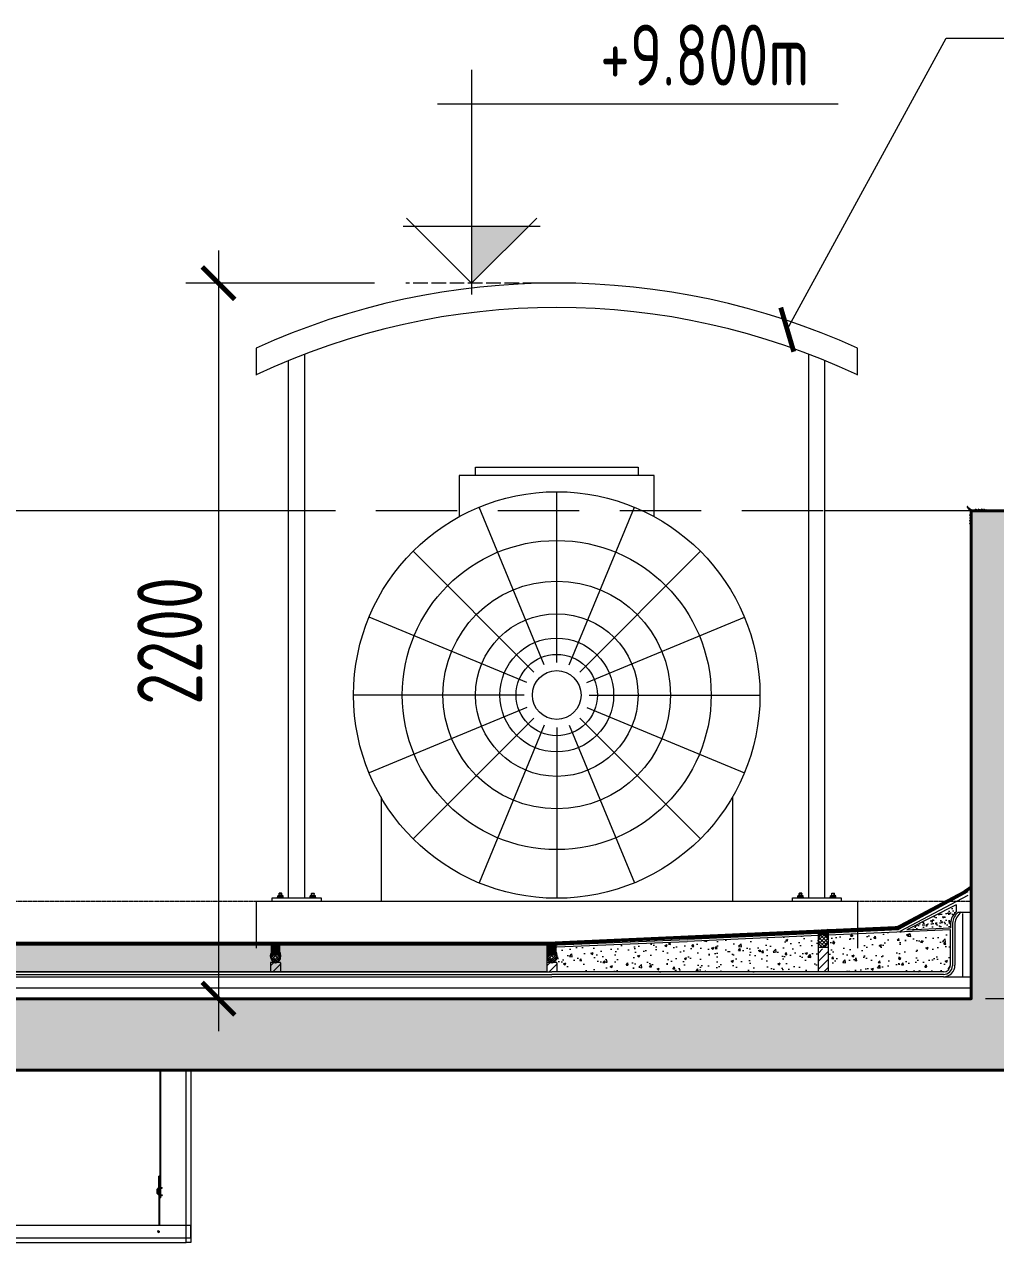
# Model space of a CAD drawing. Header units: millimetres. Extents: x -6181 to 191287, y -8583 to 23546.
# Drawn here: x 22628 to 25615, y 6850 to 10595 of the extents above; entities that cross this region are included whole.
import ezdxf

# ---------------------------------------------------------------- set-up
doc = ezdxf.new("R2010")
doc.units = ezdxf.units.MM
doc.header["$MEASUREMENT"] = 0
for name, pattern in [('1735-DT-5BR-SEC_AA$0$DASHED', [0.75, 0.5, -0.25]), ('1735-DT-5BR-SEC_AA$0$HIDDEN', [0.375, 0.25, -0.125]), ('ACAD_ISO02W100', [15, 12, -3]), ('DASHED', [0.75, 0.5, -0.25])]:
    doc.linetypes.add(name, pattern=pattern)
doc.layers.add('00--ORIGIN POINT', color=200, linetype='Continuous', lineweight=20, plot=False)
doc.layers.add('1735-DT-5BR-SEC_AA$0$00--ORIGIN', color=6, linetype='Continuous', lineweight=0, plot=False)
for name, color, linetype, lineweight in [('05--LEADER', 11, 'Continuous', 20), ('07--DIM-2', 2, 'Continuous', 25), ('1735-DT-5BR-SEC_AA$0$06--LINE-0', 8, 'Continuous', 13), ('1735-DT-5BR-SEC_AA$0$06--LINE-1', 9, 'Continuous', 18), ('1735-DT-5BR-SEC_AA$0$E--CONCRETE-4', 4, 'Continuous', 40), ('1735-DT-5BR-SEC_AA$0$E--CONCRETE-Beams', 1, '1735-DT-5BR-SEC_AA$0$HIDDEN', 0), ('1735-DT-5BR-SEC_AA$0$E--CONCRETE-SHADE', 253, 'Continuous', 25), ('1735-DT-5BR-SEC_AA$0$G--STELWRK-0', 8, 'Continuous', 13), ('1735-DT-5BR-SEC_AA$0$G--STELWRK-1', 9, 'Continuous', 18), ('1735-DT-5BR-SEC_AA$0$J--WATERPROOFING-1', 1, 'Continuous', 18), ('1735-DT-5BR-SEC_AA$0$J--WATERPROOFING-2', 2, 'Continuous', 25), ('1735-DT-5BR-SEC_AA$0$J--WATERPROOFING-3', 3, 'Continuous', 35), ('1735-DT-5BR-SEC_AA$0$K--CEILING FIXTURES', 251, 'Continuous', 9), ('1735-DT-5BR-SEC_AA$0$K--CEILING-1', 1, 'Continuous', 20), ('1735-DT-5BR-SEC_AA$0$M--PLASTER-0', 8, 'Continuous', 13), ('1735-DT-5BR-SEC_AA$0$P--INSULATION', 8, 'Continuous', 13), ('1735-DT-5BR-SEC_AA$0$W--ELV-1', 250, '1735-DT-5BR-SEC_AA$0$DASHED', 9), ('1735-DT-5BR-SEC_AA$0$X--MEP Services', 251, 'Continuous', 9), ('W--ELEV-2', 7, 'Continuous', 20), ('W--ELV-1', 250, 'DASHED', 9)]:
    doc.layers.add(name, color=color, linetype=linetype, lineweight=lineweight)
doc.layers.add('1735-DT-5BR-SEC_AA$0$00--Combo Roof', color=251, linetype='Continuous')
doc.styles.add('ISO', font='isocp2.shx', dxfattribs={"width": 0.8})
doc.linetypes.add('1735-DT-5BR-SEC_AA$0$BATTING', pattern='A,0.00254,-2.54,[134,ltypeshp.shx,S=2.54,R=0,X=-2.54,Y=0],-5.08,[134,ltypeshp.shx,S=2.54,R=180,X=2.54,Y=0],-2.54', length=10.16254)
doc.dimstyles.new('1-100_AR', dxfattribs={"dimtxt": 200, "dimasz": 100, "dimexe": 100, "dimexo": 100, "dimgap": 0, "dimtad": 0, "dimdec": 0, "dimzin": 12, "dimdsep": 46, "dimtxsty": 'ISO', "dimblk": 'ARCHTICK', "dimcen": 100, "dimdle": 100, "dimclrd": 8, "dimclre": 9, "dimclrt": 2, "dimadec": 0, "dimazin": 0, "dimtfac": 1, "dimtdec": 0, "dimtmove": 0, "dimatfit": 2, "dimldrblk": 'ARCHTICK', "dimfxl": 1, "dimtvp": 0.75, "dimtolj": 1, "dimtzin": 12, "dimlwd": 9, "dimlwe": 9, "dimarcsym": 0})

# ---------------------------------------------------------------- blocks, each defined once
blk = doc.blocks.new('*U197')
at = {"layer": '1735-DT-5BR-SEC_AA$0$06--LINE-1'}
h = blk.add_hatch(dxfattribs=at)
h.set_pattern_fill('AR-SAND', color=256, scale=10, style=0)
h.set_pattern_definition([(37.5, (-75741.97, -20582.6), (-0.6299336, 19.2682377), [0, -15.2, 0, -17, 0, -16.25]), (7.5, (-75741.97, -20582.6), (17.697767, 28.22146), [0, -8.2, 0, -13.7, 0, -5.25]), (327.5, (-75754.27, -20582.6), (31.1414186, 0.0565905), [0, -5, 0, -18, 0, -23.5]), (317.5, (-75754.27, -20582.6), (30.061266, 8.776756), [0, -2.5, 0, -11.8, 0, -13.5])])
edge = h.paths.add_edge_path()
edge.add_line((-39648.2, 10584.7), (-39648.2, 10567.5))
edge.add_arc((-39610.9, 10527), 55.1, 132.6639, 174.5433)
edge.add_line((-39665.7, 10532.3), (-39665.7, 10518.1))
edge.add_line((-39665.7, 10518.1), (-39800.4, 10512.1))
edge.add_line((-39800.4, 10512.1), (-39648.2, 10584.7))
h = blk.add_hatch(dxfattribs=at)
h.set_pattern_fill('AR-CONC', color=256, scale=10, style=0)
h.set_pattern_definition([(50, (-75741.97, -20529.97), (71.72602, -6.27521), [7.5, -82.5]), (355, (-75741.97, -20529.97), (-13.87513, 75.21921), [6, -66]), (100.45144, (-75735.99, -20530.496), (57.85088, 68.944), [6.37402, -70.11421]), (46.1842, (-75741.97, -20509.97), (106.72413, -16.55193), [11.25, -123.75]), (96.63564, (-75733.08, -20511.35), (93.4662, 97.41186), [9.56103, -105.17138]), (351.18416, (-75741.97, -20509.97), (93.4662, 97.41186), [9, -99]), (21, (-75731.97, -20514.97), (59.690705, -40.26189), [7.5, -82.5]), (326, (-75731.97, -20514.97), (24.33153, 72.515), [6, -66]), (71.45144, (-75726.995, -20518.33), (84.02224, 32.25312), [6.37402, -70.11421]), (37.5, (-75741.97, -20529.973), (1.215986, 33.289385), [0, -65.2, 0, -67, 0, -66.25]), (7.5, (-75741.97, -20529.973), (26.306954, 39.44117), [0, -38.2, 0, -63.7, 0, -25.25]), (327.5, (-75764.27, -20529.973), (53.382244, -2.255487), [0, -25, 0, -78, 0, -103.5]), (317.5, (-75774.27, -20529.973), (58.318617, 10.0105), [0, -32.5, 0, -51.8, 0, -73.5])])
edge = h.paths.add_edge_path()
edge.add_line((-40042.2, 10382.2), (-40042.2, 10496.1))
edge.add_line((-40042.2, 10496.1), (-39667.2, 10513.1))
edge.add_line((-39667.2, 10513.1), (-39667.2, 10402.2))
edge.add_arc((-39687.4, 10402.4), 20.2, 270.6255, 359.3745, ccw=False)
edge.add_line((-39687.2, 10382.2), (-40042.2, 10382.2))
h.paths.add_polyline_path([(-40726.3, 10465.3), (-40476, 10475.9), (-40476, 10382.2), (-40726.3, 10382.2)])
h.paths.add_polyline_path([(-40476, 10382.2), (-40476, 10476.6), (-40072.2, 10494.8), (-40072.2, 10382.2)])
h.paths.add_polyline_path([(-40876.9, 10382.2), (-40876.9, 10458.5), (-40727.8, 10463.9), (-40727.8, 10382.2)])
h = blk.add_hatch(dxfattribs=at)
h.set_pattern_fill('AR-CONC', color=256, scale=10, style=0)
h.set_pattern_definition([(50, (-4692.26, -89.98), (71.72602, -6.27521), [7.5, -82.5]), (355, (-4692.26, -89.98), (-13.87513, 75.21921), [6, -66]), (100.45144, (-4686.28, -90.5), (57.85088, 68.944), [6.37402, -70.11421]), (46.1842, (-4692.26, -69.98), (106.72413, -16.55193), [11.25, -123.75]), (96.63564, (-4683.37, -71.36), (93.4662, 97.41186), [9.56103, -105.17138]), (351.18416, (-4692.26, -69.98), (93.4662, 97.41186), [9, -99]), (21, (-4682.26, -74.98), (59.690705, -40.26189), [7.5, -82.5]), (326, (-4682.26, -74.98), (24.33153, 72.515), [6, -66]), (71.45144, (-4677.285, -78.33), (84.02224, 32.25312), [6.37402, -70.11421]), (37.5, (-4692.26, -89.977), (1.215986, 33.289385), [0, -65.2, 0, -67, 0, -66.25]), (7.5, (-4692.26, -89.977), (26.306954, 39.44117), [0, -38.2, 0, -63.7, 0, -25.25]), (327.5, (-4714.56, -89.977), (53.382244, -2.255487), [0, -25, 0, -78, 0, -103.5]), (317.5, (-4724.56, -89.977), (58.318617, 10.0105), [0, -32.5, 0, -51.8, 0, -73.5])])
h.paths.add_polyline_path([(-45630.6, 10465.1), (-40906.9, 10465.1), (-40906.9, 10382.2), (-45630.6, 10382.2)])
at = {"layer": '1735-DT-5BR-SEC_AA$0$J--WATERPROOFING-2', "lineweight": 9}
h = blk.add_hatch(dxfattribs=at)
h.set_pattern_fill('ANSI37', color=256, scale=65, style=0)
h.set_pattern_definition([(45, (-166022.7865, 57182.454), (-5.7452426, 5.7452426), []), (135, (-166022.7865, 57182.454), (-5.7452426, -5.7452426), [])])
edge = h.paths.add_edge_path()
edge.add_ellipse((-40057.4, 10478.4), major_axis=(0, -19.9), ratio=0.75188, start_angle=-87.7649, end_angle=-7.0305, ccw=False)
edge.add_line((-40072.4, 10477.6), (-40072.4, 10479.1))
edge.add_ellipse((-40057.4, 10478.4), major_axis=(0, -19.9), ratio=0.75188, start_angle=7.0305, end_angle=267.7649, ccw=False)
edge.add_line((-40055.6, 10458.6), (-40059.3, 10458.6))
at = {"layer": '1735-DT-5BR-SEC_AA$0$J--WATERPROOFING-2'}
h = blk.add_hatch(color=252, dxfattribs=at)
edge = h.paths.add_edge_path()
edge.add_arc((-40060.6, 10578.4), 67.6, 260.1236, 285.7917)
edge.add_line((-40042.2, 10513.3), (-40042.2, 10478.3))
edge.add_line((-40042.2, 10478.3), (-40042.4, 10478.4))
edge.add_ellipse((-40057.4, 10478.4), major_axis=(0, -19.9), ratio=0.75188, start_angle=90, end_angle=260.3691)
edge.add_line((-40072.2, 10481.7), (-40072.2, 10511.8))
h = blk.add_hatch(color=252, dxfattribs=at)
edge = h.paths.add_edge_path()
edge.add_ellipse((-41741.9, 10431.3), major_axis=(0, -19.9), ratio=0.75188, start_angle=94.7878, end_angle=270, ccw=False)
edge.add_line((-41726.9, 10433), (-41726.9, 10465.1))
edge.add_arc((-41741.9, 10589.1), 124.9, 263.0944, 276.8706, ccw=False)
edge.add_line((-41756.9, 10465.1), (-41756.9, 10431.3))
edge.add_line((-41756.9, 10431.3), (-41756.9, 10431.3))
at = {"layer": '1735-DT-5BR-SEC_AA$0$J--WATERPROOFING-2', "lineweight": 9}
h = blk.add_hatch(dxfattribs=at)
h.set_pattern_fill('ANSI37', color=256, scale=65, style=0)
h.set_pattern_definition([(45, (-166038.302, 57135.414), (-5.7452426, 5.7452426), []), (135, (-166038.302, 57135.414), (-5.7452426, -5.7452426), [])])
edge = h.paths.add_edge_path()
edge.add_ellipse((-41741.9, 10431.3), major_axis=(0, -19.9), ratio=0.75188, start_angle=367.0305, end_angle=447.7649)
edge.add_line((-41726.9, 10430.5), (-41726.9, 10432.1))
edge.add_ellipse((-41741.9, 10431.3), major_axis=(0, -19.9), ratio=0.75188, start_angle=92.2351, end_angle=352.9695)
edge.add_line((-41743.7, 10411.5), (-41740, 10411.5))
at = {"layer": '1735-DT-5BR-SEC_AA$0$J--WATERPROOFING-2'}
h = blk.add_hatch(color=252, dxfattribs=at)
edge = h.paths.add_edge_path()
edge.add_ellipse((-40891.9, 10431.3), major_axis=(0, -19.9), ratio=0.75188, start_angle=94.7878, end_angle=270, ccw=False)
edge.add_line((-40876.9, 10433), (-40876.9, 10465.1))
edge.add_arc((-40891.9, 10589.1), 124.9, 263.0944, 276.8706, ccw=False)
edge.add_line((-40906.9, 10465.1), (-40906.9, 10431.3))
edge.add_line((-40906.9, 10431.3), (-40906.9, 10431.3))
at = {"layer": '1735-DT-5BR-SEC_AA$0$J--WATERPROOFING-2', "lineweight": 9}
h = blk.add_hatch(dxfattribs=at)
h.set_pattern_fill('ANSI37', color=256, scale=65, style=0)
h.set_pattern_definition([(45, (-165188.302, 57135.414), (-5.7452426, 5.7452426), []), (135, (-165188.302, 57135.414), (-5.7452426, -5.7452426), [])])
edge = h.paths.add_edge_path()
edge.add_ellipse((-40891.9, 10431.3), major_axis=(0, -19.9), ratio=0.75188, start_angle=367.0305, end_angle=447.7649)
edge.add_line((-40876.9, 10430.5), (-40876.9, 10432.1))
edge.add_ellipse((-40891.9, 10431.3), major_axis=(0, -19.9), ratio=0.75188, start_angle=92.2351, end_angle=352.9695)
edge.add_line((-40893.7, 10411.5), (-40890, 10411.5))
at = {"layer": '1735-DT-5BR-SEC_AA$0$J--WATERPROOFING-2', "lineweight": 13}
h = blk.add_hatch(dxfattribs=at)
h.set_pattern_fill('ANSI31', color=256, scale=140, style=0)
h.set_pattern_definition([(45, (-41431.51, 13406.052), (-12.37437, 12.37437), [])])
h.paths.add_polyline_path([(-40072.2, 10452.9), (-40042.2, 10452.9), (-40042.2, 10382.2), (-40072.2, 10382.2)])
at = {"layer": '1735-DT-5BR-SEC_AA$0$00--ORIGIN'}
for points in [[(-39601.9, 10300), (-39601.9, 10647.2)], [(-39601.9, 10300), (-45630.6, 10300), (-45630.6, 10485.3)]]:
    blk.add_lwpolyline(points, dxfattribs=at)
at = {"layer": '1735-DT-5BR-SEC_AA$0$J--WATERPROOFING-1', "color": 8}
for p, q in [((-39612.2, 10628.7), (-39826.1, 10512.4)), ((-39612.2, 10617.4), (-39821.6, 10506.1)), ((-39648.2, 10588.1), (-39800.4, 10512.1)), ((-39648.2, 10588.1), (-39648.2, 10567.5)), ((-39642.2, 10565.8), (-39601.9, 10565.8)), ((-39665.7, 10532.3), (-39665.7, 10518.1)), ((-39659.7, 10532.1), (-39659.7, 10401.3)), ((-39652.2, 10531.9), (-39652.2, 10402.8)), ((-40476, 10483.1), (-40072.2, 10501.3)), ((-40476, 10476.6), (-40072.2, 10494.8)), ((-40072.2, 10382.2), (-40072.2, 10511.8)), ((-40042.2, 10513.3), (-40042.2, 10382.2)), ((-40042.2, 10496.1), (-39667.2, 10513.1)), ((-40042.2, 10502.6), (-39826.1, 10512.4)), ((-39800.4, 10512.1), (-39665.7, 10518.1)), ((-39667.2, 10513.1), (-39667.2, 10402.2)), ((-40876.9, 10458.9), (-40475.8, 10475.9)), ((-40874.8, 10465.5), (-40476, 10482.4)), ((-40726.3, 10471.8), (-40475.8, 10482.4)), ((-40072.2, 10458.4), (-40042.2, 10458.4)), ((-45630.6, 10382.2), (-40891.9, 10382.2)), ((-45630.6, 10374.7), (-40891.9, 10374.7)), ((-41756.9, 10411.4), (-41756.9, 10382.2)), ((-41726.9, 10411.4), (-41756.9, 10411.4)), ((-41726.9, 10410.4), (-41726.9, 10382.2)), ((-40906.9, 10411.4), (-40906.9, 10382.2)), ((-40876.9, 10411.4), (-40906.9, 10411.4)), ((-40476, 10382.2), (-40891.9, 10382.2)), ((-40476, 10374.7), (-40891.9, 10374.7)), ((-40876.9, 10410.4), (-40876.9, 10382.2)), ((-39687.2, 10382.2), (-40476, 10382.2)), ((-39687.1, 10374.7), (-40476, 10374.7)), ((-40042.2, 10382.2), (-40072.2, 10382.2)), ((-45630.6, 10367.2), (-40891.9, 10367.2)), ((-40476, 10367.2), (-40891.9, 10367.2)), ((-39687.1, 10367.2), (-40476, 10367.2)), ((-39687.1, 10367.2), (-39601.9, 10367.2))]:
    blk.add_line(p, q, dxfattribs=at)
blk.add_lwpolyline([(-45630.6, 10465.1), (-40906.9, 10465.1), (-40906.9, 10382.2), (-45630.6, 10382.2)], dxfattribs=at)
blk.add_lwpolyline([(-45630.6, 10465.1), (-40906.9, 10465.1), (-40906.9, 10382.2), (-45630.6, 10382.2)], close=True, dxfattribs=at)
for centre, radius, start, end in [((-39610.8, 10527), 55.2, 132.6922, 174.2629), ((-39608.5, 10526.9), 51.5, 130.8981, 174.1344), ((-39603.3, 10526.6), 49.2, 127.2367, 173.8544), ((-40060.6, 10578.4), 67.6, 260.1236, 285.7917), ((-41742.2, 10576.3), 112.1, 262.4789, 278.9045), ((-40892.2, 10576.3), 112.1, 262.4789, 278.9045), ((-39687.4, 10402.4), 20.2, 270.6255, 359.3745), ((-39687.4, 10402.4), 35.2, 270.629, 0.6299), ((-39687.4, 10402.4), 27.7, 270.6275, 357.7239)]:
    blk.add_arc(centre, radius, start, end, dxfattribs=at)
blk.add_ellipse((-40057.4, 10478.4), major_axis=(0, -19.9), ratio=0.75188, start_param=-1.570796, end_param=4.712389, dxfattribs=at)
at = {"layer": '1735-DT-5BR-SEC_AA$0$J--WATERPROOFING-2', "lineweight": 13}
for p, q in [((-41756.9, 10400.7), (-41726.9, 10430.7)), ((-41756.9, 10425.4), (-41726.9, 10410.4)), ((-40906.9, 10400.7), (-40876.9, 10430.7)), ((-40906.9, 10425.4), (-40876.9, 10410.4)), ((-41750.6, 10382.2), (-41726.9, 10405.9)), ((-40900.6, 10382.2), (-40876.9, 10405.9))]:
    blk.add_line(p, q, dxfattribs=at)
at = {"layer": '1735-DT-5BR-SEC_AA$0$J--WATERPROOFING-2', "extrusion": (0, 0, -1)}
for centre in [(-41741.9, 10431.3), (-40891.9, 10431.3)]:
    blk.add_ellipse(centre, major_axis=(0, -19.9), ratio=0.75188, start_param=-1.570796, end_param=4.712389, dxfattribs=at)
at = {"layer": '1735-DT-5BR-SEC_AA$0$J--WATERPROOFING-3', "color": 252, "const_width": 10.1}
for points in [[(-39601.1, 10643.4), (-39627.7, 10625.1), (-39828.9, 10518.2), (-40891.9, 10470.3)], [(-40891.9, 10470.3), (-45630.6, 10470.4)]]:
    blk.add_lwpolyline(points, dxfattribs=at)
at = {"layer": '1735-DT-5BR-SEC_AA$0$P--INSULATION', "linetype": '1735-DT-5BR-SEC_AA$0$BATTING', "ltscale": 0.05}
for p, q in [((-39627.4, 10367.2), (-39627.4, 10562.3)), ((-39604.2, 10331.8), (-45630.6, 10331.8))]:
    blk.add_line(p, q, dxfattribs=at)
blk = doc.blocks.new('*U224')
for points in [[(0, 2815), (3150, 2815)], [(15, 2815), (15, 2800), (3135, 2800), (3135, 2815)]]:
    blk.add_lwpolyline(points)
at = {"layer": '1735-DT-5BR-SEC_AA$0$K--CEILING FIXTURES'}
for p, q in [((93.1, 2969.6), (93.1, 3330)), ((95.1, 2968.1), (95.1, 3330)), ((1093.1, 2969.6), (1093.1, 3330)), ((1095.1, 2968.1), (1095.1, 3330)), ((2093.1, 2969.6), (2093.1, 3330)), ((2095.1, 2968.1), (2095.1, 3330)), ((3054.9, 2968.1), (3054.9, 3330)), ((3056.9, 2969.6), (3056.9, 3330)), ((97.1, 3004.5), (97.1, 2853.7)), ((97.1, 2970.5), (97.1, 3004.5)), ((97.1, 3004.5), (99.1, 3004.5)), ((99.1, 3004.5), (99.1, 2853.7)), ((99.1, 2968.5), (99.1, 3004.5)), ((1097.1, 3004.5), (1097.1, 2853.7)), ((1097.1, 2970.5), (1097.1, 3004.5)), ((1097.1, 3004.5), (1099.1, 3004.5)), ((1099.1, 3004.5), (1099.1, 2853.7)), ((1099.1, 2968.5), (1099.1, 3004.5)), ((2097.1, 3004.5), (2097.1, 2853.7)), ((2097.1, 2970.5), (2097.1, 3004.5)), ((2097.1, 3004.5), (2099.1, 3004.5)), ((2099.1, 3004.5), (2099.1, 2853.7)), ((2099.1, 2968.5), (2099.1, 3004.5)), ((3050.9, 3004.5), (3050.9, 2853.7)), ((3050.9, 2968.5), (3050.9, 3004.5)), ((3052.9, 3004.5), (3050.9, 3004.5)), ((3052.9, 3004.5), (3052.9, 2853.7)), ((3052.9, 2970.5), (3052.9, 3004.5)), ((93.1, 2969.6), (89.1, 2969.6)), ((89.1, 2967.6), (89.1, 2969.6)), ((92.5, 2967.6), (89.1, 2967.6)), ((92.5, 2967.6), (97.1, 2964)), ((93.1, 2969.6), (97.1, 2966.5)), ((93.1, 2947.8), (93.1, 2967.1)), ((95.1, 2969.6), (96.6, 2971.1)), ((102.1, 2962.6), (95.1, 2969.6)), ((95.1, 2949.4), (95.1, 2965.6)), ((104.1, 2963.5), (96.6, 2971.1)), ((97.1, 2947.3), (97.1, 2967.6)), ((99.1, 2949.3), (99.1, 2965.6)), ((99.1, 2965), (102.1, 2962.6)), ((99.1, 2962.4), (102.1, 2960.1)), ((102.1, 2962.6), (102.1, 2952.3)), ((104.1, 2951.5), (104.1, 2963.5)), ((1093.1, 2969.6), (1089.1, 2969.6)), ((1089.1, 2967.6), (1089.1, 2969.6)), ((1092.5, 2967.6), (1089.1, 2967.6)), ((1092.5, 2967.6), (1097.1, 2964)), ((1093.1, 2969.6), (1097.1, 2966.5)), ((1093.1, 2947.8), (1093.1, 2967.1)), ((1095.1, 2969.6), (1096.6, 2971.1)), ((1102.1, 2962.6), (1095.1, 2969.6)), ((1095.1, 2949.4), (1095.1, 2965.6)), ((1104.1, 2963.5), (1096.6, 2971.1)), ((1097.1, 2947.3), (1097.1, 2967.6)), ((1099.1, 2949.3), (1099.1, 2965.6)), ((1099.1, 2965), (1102.1, 2962.6)), ((1099.1, 2962.4), (1102.1, 2960.1)), ((1102.1, 2962.6), (1102.1, 2952.3)), ((1104.1, 2951.5), (1104.1, 2963.5)), ((2093.1, 2969.6), (2089.1, 2969.6)), ((2089.1, 2967.6), (2089.1, 2969.6)), ((2092.5, 2967.6), (2089.1, 2967.6)), ((2092.5, 2967.6), (2097.1, 2964)), ((2093.1, 2969.6), (2097.1, 2966.5)), ((2093.1, 2947.8), (2093.1, 2967.1)), ((2095.1, 2969.6), (2096.6, 2971.1)), ((2102.1, 2962.6), (2095.1, 2969.6)), ((2095.1, 2949.4), (2095.1, 2965.6)), ((2104.1, 2963.5), (2096.6, 2971.1)), ((2097.1, 2947.3), (2097.1, 2967.6)), ((2099.1, 2949.3), (2099.1, 2965.6)), ((2099.1, 2965), (2102.1, 2962.6)), ((2099.1, 2962.4), (2102.1, 2960.1)), ((2102.1, 2962.6), (2102.1, 2952.3)), ((2104.1, 2951.5), (2104.1, 2963.5)), ((3045.9, 2963.5), (3053.4, 2971.1)), ((3045.9, 2951.5), (3045.9, 2963.5)), ((3047.9, 2962.6), (3054.9, 2969.6)), ((3050.9, 2965), (3047.9, 2962.6)), ((3047.9, 2962.6), (3047.9, 2952.3)), ((3050.9, 2962.4), (3047.9, 2960.1)), ((3050.9, 2949.3), (3050.9, 2965.6)), ((3056.9, 2969.6), (3052.9, 2966.5)), ((3057.5, 2967.6), (3052.9, 2964)), ((3052.9, 2947.3), (3052.9, 2967.6)), ((3054.9, 2969.6), (3053.4, 2971.1)), ((3054.9, 2949.4), (3054.9, 2965.6)), ((3056.9, 2969.6), (3060.9, 2969.6)), ((3056.9, 2947.8), (3056.9, 2967.1)), ((3057.5, 2967.6), (3060.9, 2967.6)), ((3060.9, 2967.6), (3060.9, 2969.6)), ((89.1, 2947.3), (89.1, 2945.3)), ((92.5, 2947.3), (89.1, 2947.3)), ((93.1, 2945.3), (89.1, 2945.3)), ((92.5, 2947.3), (97.1, 2951)), ((93.1, 2945.3), (97.1, 2948.4)), ((93.1, 2937.6), (93.1, 2945.3)), ((93.1, 2937.6), (95.1, 2937.6)), ((102.1, 2952.3), (95.1, 2945.3)), ((95.1, 2937.6), (95.1, 2946.9)), ((95.1, 2945.3), (96.6, 2943.9)), ((104.1, 2951.5), (96.6, 2943.9)), ((99.1, 2952.5), (102.1, 2954.8)), ((99.1, 2950), (102.1, 2952.3)), ((1089.1, 2947.3), (1089.1, 2945.3)), ((1092.5, 2947.3), (1089.1, 2947.3)), ((1093.1, 2945.3), (1089.1, 2945.3)), ((1092.5, 2947.3), (1097.1, 2951)), ((1093.1, 2945.3), (1097.1, 2948.4)), ((1093.1, 2937.6), (1093.1, 2945.3)), ((1093.1, 2937.6), (1095.1, 2937.6)), ((1102.1, 2952.3), (1095.1, 2945.3)), ((1095.1, 2937.6), (1095.1, 2946.9)), ((1095.1, 2945.3), (1096.6, 2943.9)), ((1104.1, 2951.5), (1096.6, 2943.9)), ((1099.1, 2952.5), (1102.1, 2954.8)), ((1099.1, 2950), (1102.1, 2952.3)), ((2089.1, 2947.3), (2089.1, 2945.3)), ((2092.5, 2947.3), (2089.1, 2947.3)), ((2093.1, 2945.3), (2089.1, 2945.3)), ((2092.5, 2947.3), (2097.1, 2951)), ((2093.1, 2945.3), (2097.1, 2948.4)), ((2093.1, 2937.6), (2093.1, 2945.3)), ((2093.1, 2937.6), (2095.1, 2937.6)), ((2102.1, 2952.3), (2095.1, 2945.3)), ((2095.1, 2937.6), (2095.1, 2946.9)), ((2095.1, 2945.3), (2096.6, 2943.9)), ((2104.1, 2951.5), (2096.6, 2943.9)), ((2099.1, 2952.5), (2102.1, 2954.8)), ((2099.1, 2950), (2102.1, 2952.3)), ((3045.9, 2951.5), (3053.4, 2943.9)), ((3050.9, 2952.5), (3047.9, 2954.8)), ((3047.9, 2952.3), (3054.9, 2945.3)), ((3050.9, 2950), (3047.9, 2952.3)), ((3057.5, 2947.3), (3052.9, 2951)), ((3056.9, 2945.3), (3052.9, 2948.4)), ((3054.9, 2945.3), (3053.4, 2943.9)), ((3054.9, 2937.6), (3054.9, 2946.9)), ((3056.9, 2937.6), (3054.9, 2937.6)), ((3056.9, 2945.3), (3060.9, 2945.3)), ((3056.9, 2937.6), (3056.9, 2945.3)), ((3057.5, 2947.3), (3060.9, 2947.3)), ((3060.9, 2947.3), (3060.9, 2945.3)), ((0, 2853.7), (3150, 2853.7)), ((0, 2815), (0, 2853.7)), ((3150, 2815), (3150, 2853.7)), ((100.2, 2833.9), (100.2, 2836.4)), ((100.2, 2836.4), (102.2, 2836.4)), ((102.2, 2833.8), (102.2, 2836.4)), ((1100.2, 2833.9), (1100.2, 2836.4)), ((1100.2, 2836.4), (1102.2, 2836.4)), ((1102.2, 2833.8), (1102.2, 2836.4)), ((2100.2, 2833.9), (2100.2, 2836.4)), ((2100.2, 2836.4), (2102.2, 2836.4)), ((2102.2, 2833.8), (2102.2, 2836.4)), ((3047.8, 2833.8), (3047.8, 2836.4)), ((3049.8, 2836.4), (3047.8, 2836.4)), ((3049.8, 2833.9), (3049.8, 2836.4))]:
    blk.add_line(p, q, dxfattribs=at)
for centre, radius, start, end in [((98.1, 2833.8), 1, 3.1794, 183.1794), ((98.1, 2833.7), 1, 8.8537, 194.9323), ((98.1, 2833.8), 1, 180, 191.1302), ((99.7, 2833.9), 2.54, 191.893, 3.273), ((99.7, 2833.9), 0.541, 191.893, 3.273), ((1098.1, 2833.8), 1, 3.1794, 183.1794), ((1098.1, 2833.7), 1, 8.8537, 194.9323), ((1098.1, 2833.8), 1, 180, 191.1302), ((1099.7, 2833.9), 2.54, 191.893, 3.273), ((1099.7, 2833.9), 0.541, 191.893, 3.273), ((2098.1, 2833.8), 1, 3.1794, 183.1794), ((2098.1, 2833.7), 1, 8.8537, 194.9323), ((2098.1, 2833.8), 1, 180, 191.1302), ((2099.7, 2833.9), 2.54, 191.893, 3.273), ((2099.7, 2833.9), 0.541, 191.893, 3.273), ((3050.3, 2833.9), 2.54, 176.727, 348.107), ((3050.3, 2833.9), 0.541, 176.727, 348.107), ((3051.9, 2833.8), 1, 356.8206, 176.8206), ((3051.9, 2833.7), 1, 345.0677, 171.1463), ((3051.9, 2833.8), 1, 348.8698, 0)]:
    blk.add_arc(centre, radius, start, end, dxfattribs=at)
blk = doc.blocks.new('1735-DT-5BR-SEC_AA$0$A$C2B77215A')
at = {"layer": '1735-DT-5BR-SEC_AA$0$X--MEP Services', "color": 252}
for p, q in [((-181.4, 82.7, -184.4), (-181.4, 607.7, -193.5)), ((-219.6, 75.1, -184.4), (-420.5, 560.1, -193.5)), ((-143.1, 75.1, -184.4), (57.8, 560.1, -193.5)), ((-252.1, 53.4, -184.4), (-623.3, 424.6, -193.5)), ((-110.6, 53.4, -184.4), (260.6, 424.6, -193.5)), ((-273.8, 21, -184.4), (-758.8, 221.9, -193.5)), ((-89, 21, -184.4), (396.1, 221.9, -193.5)), ((-281.4, -17.3, -184.4), (-806.4, -17.3, -193.5)), ((-81.4, -17.3, -184.4), (443.6, -17.3, -193.5)), ((-273.8, -55.6, -184.4), (-758.8, -256.5, -193.5)), ((-89, -55.6, -184.4), (396.1, -256.5, -193.5)), ((-252.1, -88, -184.4), (-623.3, -459.2, -193.5)), ((-219.6, -109.7, -184.4), (-420.5, -594.7, -193.5)), ((-143.1, -109.7, -184.4), (57.8, -594.7, -193.5)), ((-110.6, -88, -184.4), (260.6, -459.2, -193.5)), ((-181.4, -117.3, -184.4), (-181.4, -642.3, -193.5))]:
    blk.add_line(p, q, dxfattribs=at)
at = {"layer": '1735-DT-5BR-SEC_AA$0$X--MEP Services'}
for p, q in [((-721.6, -331.6, -193.5), (-721.6, -650.8, -193.5)), ((358.8, -331.6, -193.5), (358.8, -650.8, -193.5))]:
    blk.add_line(p, q, dxfattribs=at)
at = {"layer": '1735-DT-5BR-SEC_AA$0$X--MEP Services', "color": 9}
for p, q in [((-1106.4, -650.8), (-1106.4, -795.6)), ((-1106.4, -650.8, -2805.5), (743.6, -650.8)), ((743.6, -650.8, 0), (743.6, -795.6, 0))]:
    blk.add_line(p, q, dxfattribs=at)
at = {"layer": '1735-DT-5BR-SEC_AA$0$X--MEP Services', "elevation": -193.5}
for points in [[(-431.4, 657.7), (-431.4, 682.7), (68.6, 682.7), (68.6, 657.7)], [(118.6, 531), (118.6, 657.7), (-481.4, 657.7), (-481.4, 531)]]:
    blk.add_lwpolyline(points, dxfattribs=at)
at = {"layer": '1735-DT-5BR-SEC_AA$0$X--MEP Services'}
for radius in [625, 75]:
    blk.add_circle((-181.4, -17.3, -193.5), radius, dxfattribs=at)
at = {"layer": '1735-DT-5BR-SEC_AA$0$X--MEP Services', "color": 252}
for radius in [475, 350, 250, 175, 125]:
    blk.add_circle((-181.4, -17.3, -193.5), radius, dxfattribs=at)
blk = doc.blocks.new('1735-DT-5BR-SEC_AA$0$NAIL-5')
at = {"layer": '1735-DT-5BR-SEC_AA$0$06--LINE-0'}
for p, q in [((-33, 7), (0, 10)), ((-33, 7), (0, 4)), ((0, 14), (0, 0)), ((1, 14), (0, 14)), ((1, 0), (0, 0)), ((1, 14), (1, 0)), ((1, 13), (1, 1)), ((6, 7), (6, 6)), ((7, 7), (6, 7)), ((7, 6), (6, 6))]:
    blk.add_line(p, q, dxfattribs=at)
for start_param, end_param in [(0.889782, 2.322474), (-0.751678, 0.681014)]:
    blk.add_ellipse((1, 7), major_axis=(4.1, -4.1), ratio=1, start_param=start_param, end_param=end_param, dxfattribs=at)
blk = doc.blocks.new('1735-DT-5BR-SEC_AA$0$Plaster Support L')
for p, q in [((3.2, 59.8), (3.2, 72.4)), ((7.4, 50.1), (3.5, 58.5)), ((7.4, 38.6), (3.2, 47.6)), ((7.4, 27.2), (3.2, 36.2)), ((7.4, 15.8), (3.2, 24.8)), ((3.2, 1.4), (3.2, 13.3)), ((3.2, 1.5), (15.4, -14.5)), ((-59.8, -3.2), (-72.4, -3.2)), ((-50.1, -7.4), (-58.5, -3.5)), ((-38.6, -7.4), (-47.6, -3.2)), ((-27.2, -7.4), (-36.2, -3.2)), ((-15.8, -7.4), (-24.8, -3.2)), ((-1.4, -3.2), (-13.3, -3.2)), ((14.5, -15.3), (-1.4, -3.2))]:
    blk.add_line(p, q)
at = {"const_width": 1.2}
for points in [[(3.2, 59.1), (7.4, 61.5)], [(3.2, 47.6), (7.4, 50.1)], [(3.2, 36.2), (7.4, 38.6)], [(3.2, 24.8), (7.4, 27.2)], [(3.2, 13.3), (7.4, 15.8)], [(-59.1, -3.2), (-61.5, -7.4)], [(-47.6, -3.2), (-50.1, -7.4)], [(-36.2, -3.2), (-38.6, -7.4)], [(-24.8, -3.2), (-27.2, -7.4)], [(-13.3, -3.2), (-15.8, -7.4)]]:
    blk.add_lwpolyline(points, dxfattribs=at)
for centre, radius, start, end in [((6.2, 59.8), 3, 180, 205.1281), ((-59.8, -6.2), 3, 64.8719, 90), ((15.8, -15.8), 1.35, 159.8413, 104.5715)]:
    blk.add_arc(centre, radius, start, end)
at = {"yscale": 0.0999999999985448}
for p, xscale, zscale, rotation in [((3.4, 68.7), -0.0999999999985448, 0.1, 179.9999999958311), ((4.3, 47.4), -0.0999999999985448, 0.1, 179.9999999958311), ((-68.7, -3.4), 0.0999999999985448, 0.0999999999985448, 270.0000000020843), ((-47.4, -4.3), 0.0999999999985448, 0.0999999999985448, 270.0000000020843)]:
    blk.add_blockref('1735-DT-5BR-SEC_AA$0$NAIL-5', p, dxfattribs=dict(at, xscale=xscale, zscale=zscale, rotation=rotation))
blk = doc.blocks.new('*U198')
at = {"ltscale": 0.002, "xscale": -0.7499999999999999, "yscale": 0.75, "zscale": 0.75, "rotation": 1.244886593809724e-06}
blk.add_blockref('1735-DT-5BR-SEC_AA$0$Plaster Support L', (0, 0), dxfattribs=at)
blk = doc.blocks.new('1735-DT-5BR-SEC_AA')
at = {"layer": '1735-DT-5BR-SEC_AA$0$E--CONCRETE-SHADE'}
h = blk.add_hatch(color=256, dxfattribs=at)
h.dxf.hatch_style = 1
h.paths.add_polyline_path([(28390.2, 7900), (28390.2, 7700), (27390.2, 7700), (27390.2, 7380), (27140.2, 7380), (14290.3, 7380), (14040.3, 7380), (14040.3, 9100), (14190.3, 9100), (14190.3, 7600), (25540.2, 7600), (25540.2, 9100), (25690.2, 9100), (25690.2, 7600), (27140.2, 7600), (27140.2, 7900)])
at = {"layer": '1735-DT-5BR-SEC_AA$0$06--LINE-0'}
for p, q in [((23440.2, 9099.3), (14240.3, 9099.3)), ((25540.2, 9099.3), (25090.2, 9099.3))]:
    blk.add_line(p, q, dxfattribs=at)
at = {"layer": '1735-DT-5BR-SEC_AA$0$E--CONCRETE-4'}
blk.add_lwpolyline([(28390.2, 7900), (28390.2, 7700), (27390.2, 7700), (27390.2, 7380), (27140.2, 7380), (14290.3, 7380), (14040.3, 7380), (14040.3, 9100), (14190.3, 9100), (14190.3, 7600), (25540.2, 7600), (25540.2, 9100), (25690.2, 9100), (25690.2, 7600), (27140.2, 7600), (27140.2, 7900), (28390.2, 7900)], dxfattribs=at)
at = {"layer": '1735-DT-5BR-SEC_AA$0$E--CONCRETE-Beams', "color": 8}
blk.add_line((20490.2, 7900), (23490.3, 7900), dxfattribs=at)
at = {"layer": '1735-DT-5BR-SEC_AA$0$E--CONCRETE-Beams'}
blk.add_lwpolyline([(25190.2, 7900), (25540.2, 7900), (25540.2, 7770.4)], dxfattribs=at)
at = {"layer": '1735-DT-5BR-SEC_AA$0$G--STELWRK-0'}
for p, q in [((23340.2, 9600), (23340.2, 9517.3)), ((25190.2, 9517.3), (25190.2, 9600)), ((23440.2, 7910, 8.7), (23440.2, 9561.6, 1434.3)), ((23490.2, 7910, 8.6), (23490.2, 9581.5, 1440.9)), ((25040.2, 7910, 8.6), (25040.2, 9581.5, 1440.9)), ((25090.2, 7910, 8.6), (25090.2, 9561.6, 1434.3)), ((23411.8, 7911.7, 0), (23406.6, 7911.7, 0)), ((23406.6, 7910, 0), (23406.6, 7911.7, 0)), ((23407.1, 7912.3, 0), (23407.1, 7916.5, 0)), ((23421.2, 7917, 0), (23409.1, 7917, 0)), ((23411.5, 7924.1, 0), (23410.9, 7923.4, 0)), ((23410.9, 7923.4, 0), (23419.5, 7923.4, 0)), ((23410.9, 7917, 0), (23410.9, 7923.4, 0)), ((23411.2, 7912.3, 0), (23411.2, 7916.5, 0)), ((23411.3, 7912.3, 0), (23411.3, 7916.5, 0)), ((23418.9, 7924.1, 0), (23411.5, 7924.1, 0)), ((23411.5, 7917, 0), (23411.5, 7924.1, 0)), ((23411.8, 7911.7, 0), (23423.8, 7911.7, 0)), ((23411.8, 7910, 0), (23411.8, 7911.7, 0)), ((23418.6, 7910, 0), (23418.6, 7911.7, 0)), ((23418.9, 7924.1, 0), (23419.5, 7923.4, 0)), ((23418.9, 7917, 0), (23418.9, 7924.1, 0)), ((23419.2, 7912.3, 0), (23419.2, 7916.5, 0)), ((23419.5, 7917, 0), (23419.5, 7923.4, 0)), ((23423.3, 7912.3, 0), (23423.3, 7916.5, 0)), ((23423.8, 7910, 0), (23423.8, 7911.7, 0)), ((23518.6, 7911.7, 0), (23506.6, 7911.7, 0)), ((23506.6, 7910, 0), (23506.6, 7911.7, 0)), ((23507.1, 7912.3, 0), (23507.1, 7916.5, 0)), ((23509.1, 7917, 0), (23521.2, 7917, 0)), ((23511.5, 7924.1, 0), (23510.9, 7923.4, 0)), ((23519.5, 7923.4, 0), (23510.9, 7923.4, 0)), ((23510.9, 7917, 0), (23510.9, 7923.4, 0)), ((23511.2, 7912.3, 0), (23511.2, 7916.5, 0)), ((23511.5, 7924.1, 0), (23518.9, 7924.1, 0)), ((23511.5, 7917, 0), (23511.5, 7924.1, 0)), ((23511.8, 7910, 0), (23511.8, 7911.7, 0)), ((23518.6, 7910, 0), (23518.6, 7911.7, 0)), ((23518.6, 7911.7, 0), (23523.8, 7911.7, 0)), ((23518.9, 7924.1, 0), (23519.5, 7923.4, 0)), ((23518.9, 7917, 0), (23518.9, 7924.1, 0)), ((23519.1, 7912.3, 0), (23519.1, 7916.5, 0)), ((23519.2, 7912.3, 0), (23519.2, 7916.5, 0)), ((23519.5, 7917, 0), (23519.5, 7923.4, 0)), ((23523.3, 7912.3, 0), (23523.3, 7916.5, 0)), ((23523.8, 7910, 0), (23523.8, 7911.7, 0)), ((25011.8, 7911.7), (25006.6, 7911.7)), ((25006.6, 7910), (25006.6, 7911.7)), ((25007.2, 7912.3), (25007.2, 7916.4)), ((25021.3, 7917), (25009.2, 7917)), ((25011.6, 7924), (25010.9, 7923.4)), ((25010.9, 7923.4), (25019.5, 7923.4)), ((25010.9, 7917), (25010.9, 7923.4)), ((25011.2, 7912.3), (25011.2, 7916.4)), ((25011.3, 7912.3), (25011.3, 7916.4)), ((25018.9, 7924), (25011.6, 7924)), ((25011.6, 7917), (25011.6, 7924)), ((25011.8, 7911.7), (25023.8, 7911.7)), ((25011.8, 7910), (25011.8, 7911.7)), ((25018.6, 7910), (25018.6, 7911.7)), ((25018.9, 7924), (25019.5, 7923.4)), ((25018.9, 7917), (25018.9, 7924)), ((25019.3, 7912.3), (25019.3, 7916.4)), ((25019.5, 7917), (25019.5, 7923.4)), ((25023.3, 7912.3), (25023.3, 7916.4)), ((25023.8, 7910), (25023.8, 7911.7)), ((25118.6, 7911.7), (25106.6, 7911.7)), ((25106.6, 7910), (25106.6, 7911.7)), ((25107.2, 7912.3), (25107.2, 7916.4)), ((25109.2, 7917), (25121.3, 7917)), ((25111.6, 7924), (25110.9, 7923.4)), ((25119.5, 7923.4), (25110.9, 7923.4)), ((25110.9, 7917), (25110.9, 7923.4)), ((25111.2, 7912.3), (25111.2, 7916.4)), ((25111.6, 7924), (25118.9, 7924)), ((25111.6, 7917), (25111.6, 7924)), ((25111.8, 7910), (25111.8, 7911.7)), ((25118.6, 7910), (25118.6, 7911.7)), ((25118.6, 7911.7), (25123.8, 7911.7)), ((25118.9, 7924), (25119.5, 7923.4)), ((25118.9, 7917), (25118.9, 7924)), ((25119.2, 7912.3), (25119.2, 7916.4)), ((25119.3, 7912.3), (25119.3, 7916.4)), ((25119.5, 7917), (25119.5, 7923.4)), ((25123.3, 7912.3), (25123.3, 7916.4)), ((25123.8, 7910), (25123.8, 7911.7))]:
    blk.add_line(p, q, dxfattribs=at)
for centre, radius, start, end in [((24265.2, 7560.7), 2239.3, 65.6013, 114.3987), ((24265.2, 7560.7), 2164.3, 64.6974, 115.3026), ((23409.1, 7913, 0), 4.05, 60.1583, 119.8417), ((23409.1, 7915.8, 0), 4.05, 240.1583, 299.8417), ((23415.2, 7901.6, 0), 15.4, 74.8218, 105.1782), ((23415.2, 7927.2, 0), 15.4, 254.8218, 285.1782), ((23415.2, 7931, 0), 15, 254.6284, 285.3716), ((23415.2, 7897.8, 0), 15, 74.6284, 105.3716), ((23421.2, 7913, 0), 4.05, 60.1583, 119.8417), ((23421.2, 7915.8, 0), 4.05, 240.1583, 299.8417), ((23509.1, 7913, 0), 4.05, 60.1583, 119.8417), ((23509.1, 7915.8, 0), 4.05, 240.1583, 299.8417), ((23515.2, 7901.6, 0), 15.4, 74.8218, 105.1782), ((23515.1, 7931, 0), 15, 254.6284, 285.3716), ((23515.1, 7897.8, 0), 15, 74.6284, 105.3716), ((23515.2, 7927.2, 0), 15.4, 254.8218, 285.1782), ((23521.2, 7913, 0), 4.05, 60.1583, 119.8417), ((23521.2, 7915.8, 0), 4.05, 240.1583, 299.8417), ((25009.2, 7912.9), 4.05, 60.1583, 119.8417), ((25009.2, 7915.8), 4.05, 240.1583, 299.8417), ((25015.2, 7901.6), 15.4, 74.8218, 105.1782), ((25015.2, 7927.1), 15.4, 254.8218, 285.1782), ((25015.3, 7930.9), 15, 254.6284, 285.3716), ((25015.3, 7897.8), 15, 74.6284, 105.3716), ((25021.3, 7912.9), 4.05, 60.1583, 119.8417), ((25021.3, 7915.8), 4.05, 240.1583, 299.8417), ((25109.2, 7912.9), 4.05, 60.1583, 119.8417), ((25109.2, 7915.8), 4.05, 240.1583, 299.8417), ((25115.2, 7901.6), 15.4, 74.8218, 105.1782), ((25115.2, 7930.9), 15, 254.6284, 285.3716), ((25115.2, 7897.8), 15, 74.6284, 105.3716), ((25115.2, 7927.1), 15.4, 254.8218, 285.1782), ((25121.3, 7912.9), 4.05, 60.1583, 119.8417), ((25121.3, 7915.8), 4.05, 240.1583, 299.8417)]:
    blk.add_arc(centre, radius, start, end, dxfattribs=at)
at = {"layer": '1735-DT-5BR-SEC_AA$0$G--STELWRK-1', "elevation": 0}
blk.add_lwpolyline([(23390.2, 7900), (23390.2, 7910), (23540.2, 7910), (23540.2, 7900)], dxfattribs=at)
at = {"layer": '1735-DT-5BR-SEC_AA$0$G--STELWRK-1'}
blk.add_lwpolyline([(24990.2, 7900), (24990.2, 7910), (25140.2, 7910), (25140.2, 7900)], dxfattribs=at)
at = {"layer": '1735-DT-5BR-SEC_AA$0$K--CEILING-1'}
blk.add_lwpolyline([(23125.2, 7380), (23140.2, 7380), (23140.2, 6850), (23125.2, 6850)], close=True, dxfattribs=at)
at = {"layer": '1735-DT-5BR-SEC_AA$0$W--ELV-1', "ltscale": 500}
for points in [[(36709.2, 9100), (1469.5, 9100)], [(36709.2, 7600), (1469.5, 7600)]]:
    blk.add_lwpolyline(points, dxfattribs=at)
at = {"layer": '1735-DT-5BR-SEC_AA$0$00--Combo Roof'}
blk.add_blockref('*U197', (65142.1, -2700), dxfattribs=at)
at = {"layer": '1735-DT-5BR-SEC_AA$0$K--CEILING-1'}
blk.add_blockref('*U224', (19990.2, 4050), dxfattribs=at)
at = {"layer": '1735-DT-5BR-SEC_AA$0$M--PLASTER-0', "xscale": -1, "rotation": 180}
blk.add_blockref('*U198', (25540.2, 9100), dxfattribs=at)
at = {"layer": '1735-DT-5BR-SEC_AA$0$X--MEP Services'}
blk.add_blockref('1735-DT-5BR-SEC_AA$0$A$C2B77215A', (24446.6, 8550.8), dxfattribs=at)
blk = doc.blocks.new('*U5')
at = {"color": 2}
for p, q in [((0, 875), (0, -46)), ((1502.9, 734.4), (-140.6, 734.4)), ((0, 0), (-266.9, 266.9)), ((266.9, 266.9), (0, 0)), ((-280.4, 234.4), (280.4, 234.4))]:
    blk.add_line(p, q, dxfattribs=at)
blk.add_solid([(0, 234.4), (234.4, 234.4), (0, 0), (234.4, 234.4)], dxfattribs=at)
at = {"layer": '00--ORIGIN POINT', "linetype": 'ACAD_ISO02W100', "ltscale": 5}
blk.add_line((270, 0), (-270, 0), dxfattribs=at)
at = {"style": 'ISO', "width": 0.8}
for tag, p in [('LEVEL', (225.4, 781.7)), ('FLOOR', (225.4, 406.4))]:
    blk.add_attdef(tag, p, '', height=250, dxfattribs=at)
blk = doc.blocks.new('_ArchTick')
at = {"color": 0, "const_width": 0.15}
blk.add_lwpolyline([(-0.5, -0.5), (0.5, 0.5)], dxfattribs=at)
blk = doc.blocks.new('*D148')
at = {"layer": '07--DIM-2', "color": 8, "lineweight": 9, "transparency": 16777216}
blk.add_line((23224.8, 9899.6), (23224.8, 7500), dxfattribs=at)
at = {"layer": '07--DIM-2', "color": 9, "lineweight": 9, "transparency": 16777216}
for p, q in [((23704.7, 9799.6), (23124.8, 9799.6)), ((23182.2, 7600), (23124.8, 7600))]:
    blk.add_line(p, q, dxfattribs=at)
at = {"layer": 'Defpoints', "color": 0, "transparency": 16777216}
for p in [(23804.7, 9799.6, 193.5), (23224.8, 7600), (23282.2, 7600)]:
    blk.add_point(p, dxfattribs=at)
at = {"layer": '07--DIM-2', "color": 8, "lineweight": 9, "transparency": 16777216, "xscale": 100, "yscale": 100, "zscale": 100}
for p, rotation in [((23224.8, 9799.6), 90), ((23224.8, 7600), 270)]:
    blk.add_blockref('_ArchTick', p, dxfattribs=dict(at, rotation=rotation))
at = {"layer": '07--DIM-2', "color": 2, "transparency": 16777216, "insert": (23074.8, 8699.8), "char_height": 200, "attachment_point": 5, "rotation": 90, "style": 'ISO'}
blk.add_mtext('\\A1;2200', dxfattribs=at)

msp = doc.modelspace()

# ---------------------------------------------------------------- linework, layer by layer
at = {"layer": 'W--ELV-1', "ltscale": 500}
for points in [[(36709.2, 9100), (1469.5, 9100)], [(36709.2, 7600), (1469.5, 7600)]]:
    msp.add_lwpolyline(points, dxfattribs=at)

# ---------------------------------------------------------------- next in the draw order: block references
msp.add_blockref('1735-DT-5BR-SEC_AA', (0, 0))

# ---------------------------------------------------------------- next in the draw order: block references
at = {"layer": 'W--ELEV-2'}
ref = msp.add_blockref('*U5', (24003.4, 9799.6, 193.5), dxfattribs=dict(at, xscale=0.75, yscale=0.75, zscale=0.75))
ref.add_attrib('LEVEL', '+9.800m', (24398.7, 10407.2, -697949.8), dxfattribs={"layer": '0', "height": 187.5, "style": 'ISO', "width": 0.8})

# ---------------------------------------------------------------- next in the draw order: dimensions: what is measured, and where the dimension line sits
at = {"layer": '07--DIM-2'}
dim = msp.add_linear_dim(base=(23224.8, 7600), p1=(23804.7, 9799.6, 193.5), p2=(23282.2, 7600), angle=90, dimstyle='1-100_AR', dxfattribs=at)
dim.commit()
dim.dimension.update_dxf_attribs({"geometry": '*D148', "text_midpoint": (23074.8, 8699.8)})

# ---------------------------------------------------------------- next in the draw order: leaders
at = {"layer": '05--LEADER'}
msp.add_leader([(24974.2, 9656.8), (25463.1, 10553.2), (36445.5, 10553.2)], dimstyle='1-100_AR', dxfattribs=at)

doc.saveas('drawing.dxf')
